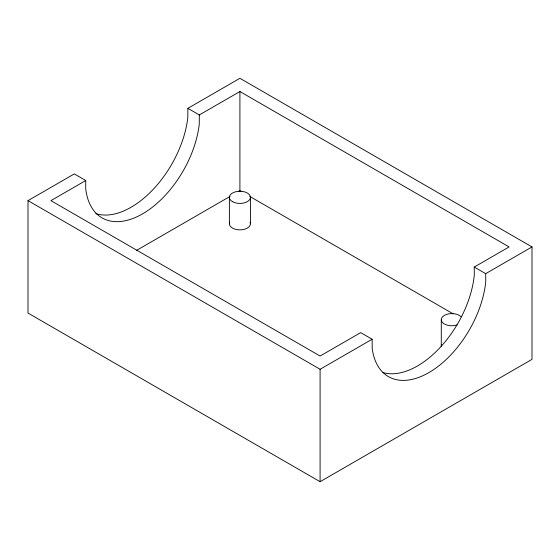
<?xml version="1.0" encoding="UTF-8"?>
<svg xmlns="http://www.w3.org/2000/svg" width="560" height="560" viewBox="0 0 560 560"><rect width="100%" height="100%" fill="white"/><g stroke="black" fill="none" stroke-linecap="round" stroke-linejoin="round"><path stroke-width="0.84" d="M95.76 213.57A80.997 46.76 -60 0 0 187.796 117.691L187.88 108.339L239.911 78.295L532 246.932L532 359.359L320.089 481.705L28 313.068L28 200.641L74.305 173.908L85.757 180.523L85.687 188.517A80.997 46.76 -60 0 0 141.953 214.207A80.997 46.76 -60 0 0 199.248 124.306L199.332 114.947L239.911 91.525L509.089 246.932L474.236 267.057L474.299 275.114A80.997 46.76 -60 0 1 382.963 372.547M85.757 180.523L50.911 200.641L320.089 356.048L360.668 332.626L372.127 339.234L372.19 348.369A80.997 46.76 -60 0 0 429.38 372.309A80.997 46.76 -60 0 0 485.751 281.729L485.695 273.665L474.236 267.057M136.339 250.516L230.083 196.399M238.399 191.597L239.911 190.722L241.423 191.597M28 200.641L320.089 369.278L372.127 339.234M485.695 273.665L532 246.932M187.88 108.339L199.332 114.947M249.739 196.399L453.138 313.831M441.287 319.683L441.287 346.136A10.528 6.076 0 0 1 441.651 344.561M320.089 369.278L320.089 481.705M250.439 197.337L250.439 223.79M239.911 91.525L239.911 190.722M229.383 197.337L229.383 223.79M250.082 222.215A10.528 6.076 0 0 1 239.911 229.866A10.528 6.076 0 0 1 229.74 222.215M457.086 324.947A10.528 6.076 0 0 1 442.701 322.721A10.528 6.076 0 0 1 446.551 314.412A10.528 6.076 0 0 1 460.936 316.638M232.463 201.635A10.528 6.076 0 0 0 250.082 198.905A10.528 6.076 0 0 0 237.181 191.464A10.528 6.076 0 0 0 232.463 201.635"/></g></svg>
